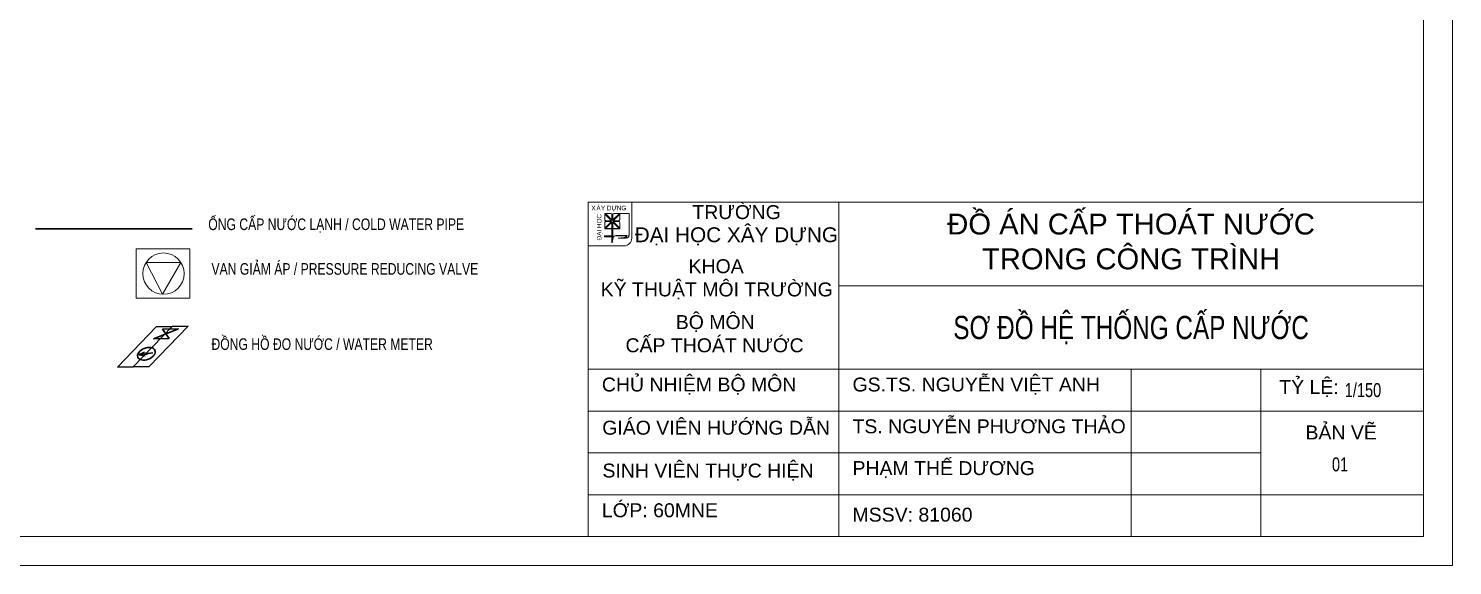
# Model space of a CAD drawing. Header units: millimetres. Extents: x -819040 to 60987, y -269988 to 131461.
# Drawn here: x -98283 to -61465, y 42361 to 56238 of the extents above; entities that cross this region are included whole.
import ezdxf
from ezdxf.enums import TextEntityAlignment as Align

# ---------------------------------------------------------------- set-up
doc = ezdxf.new("R2010")
doc.units = ezdxf.units.MM
for name, color, linetype, lineweight in [('A-Thiet bi', 144, 'Continuous', 9), ('CAP LANH-CONTINOUS', 4, 'Continuous', 30), ('DONG HO', 6, 'Continuous', 30), ('GHI CHU', 51, 'Continuous', 9), ('GHI CHU @ 100', 51, 'Continuous', 9), ('KHUNG GIAY-A2', 7, 'Continuous', 9), ('KHUNG TEN', 7, 'Continuous', 9), ('VAN GIAM AP', 7, 'Continuous', 30)]:
    doc.layers.add(name, color=color, linetype=linetype, lineweight=lineweight)
doc.styles.add('ARIANH', font='VnArialH.TTF')
doc.styles.get("Standard").update_dxf_attribs({"font": 'arial.ttf', "width": 0.75})
doc.styles.add('TCVN-10', font='arial.ttf', dxfattribs={"width": 0.75, "height": 10})
doc.styles.add('TCVN-2.5', font='arial.ttf', dxfattribs={"width": 0.75, "height": 2.5})

# ---------------------------------------------------------------- blocks, each defined once
blk = doc.blocks.new('*U281')
at = {"layer": 'KHUNG TEN'}
for p, q in [((0, 2880), (-7200, 2880)), ((-7200, 0), (-7200, 2880)), ((-6824, 2880), (-7200, 2880)), ((-7200, 2503), (-7200, 2880)), ((-6824, 2880), (-6824, 2570)), ((-5040, 0), (-5040, 2880)), ((0, 2160), (0, 2880)), ((-7056, 2782), (-7005, 2782)), ((-7056, 2777), (-7056, 2782)), ((-7056, 2782), (-7005, 2782)), ((-7056, 2778), (-7056, 2782)), ((-7056, 2782), (-7005, 2782)), ((-7056, 2777), (-7056, 2782)), ((-7056, 2781), (-7006, 2781)), ((-7056, 2777), (-7056, 2781)), ((-7056, 2778), (-6997, 2720)), ((-7055, 2732), (-7056, 2778)), ((-7056, 2777), (-6998, 2719)), ((-7056, 2731), (-7056, 2777)), ((-7056, 2777), (-6998, 2719)), ((-7056, 2731), (-7056, 2777)), ((-7056, 2777), (-6998, 2719)), ((-7056, 2731), (-7056, 2777)), ((-7056, 2655), (-6998, 2714)), ((-7056, 2656), (-6997, 2714)), ((-7056, 2656), (-6998, 2714)), ((-7056, 2655), (-6998, 2713)), ((-7055, 2703), (-7056, 2656)), ((-7056, 2702), (-7056, 2655)), ((-7056, 2702), (-7056, 2655)), ((-7056, 2702), (-7056, 2656)), ((-7052, 2782), (-6994, 2724)), ((-7052, 2782), (-6994, 2724)), ((-7052, 2781), (-6994, 2723)), ((-7052, 2651), (-6994, 2709)), ((-7052, 2651), (-6994, 2709)), ((-7052, 2651), (-6994, 2709)), ((-7051, 2782), (-6993, 2724)), ((-7051, 2720), (-7044, 2716)), ((-7051, 2712), (-7044, 2716)), ((-7051, 2652), (-6993, 2710)), ((-7050, 2721), (-7044, 2716)), ((-7050, 2721), (-7043, 2717)), ((-7050, 2721), (-7044, 2716)), ((-7050, 2713), (-7043, 2717)), ((-7050, 2712), (-7044, 2716)), ((-7050, 2712), (-7044, 2716)), ((-6998, 2719), (-7049, 2719)), ((-6997, 2720), (-7048, 2720)), ((-6998, 2719), (-7048, 2719)), ((-6998, 2719), (-7048, 2719)), ((-6998, 2714), (-7048, 2714)), ((-6998, 2714), (-7048, 2714)), ((-6998, 2713), (-7048, 2713)), ((-6997, 2714), (-7047, 2714)), ((-6995, 2774), (-6991, 2769)), ((-6995, 2774), (-6991, 2769)), ((-6994, 2775), (-6990, 2770)), ((-6994, 2774), (-6991, 2769)), ((-6994, 2724), (-6994, 2770)), ((-6994, 2723), (-6994, 2770)), ((-6994, 2724), (-6994, 2770)), ((-6994, 2529), (-6994, 2709)), ((-6994, 2529), (-6994, 2709)), ((-6994, 2529), (-6994, 2709)), ((-6993, 2724), (-6993, 2771)), ((-6993, 2530), (-6993, 2710)), ((-6987, 2774), (-6991, 2769)), ((-6988, 2774), (-6991, 2769)), ((-6987, 2774), (-6991, 2769)), ((-6987, 2775), (-6990, 2770)), ((-6930, 2782), (-6988, 2724)), ((-6930, 2782), (-6988, 2724)), ((-6930, 2781), (-6988, 2723)), ((-6988, 2724), (-6988, 2770)), ((-6988, 2723), (-6988, 2770)), ((-6988, 2724), (-6988, 2770)), ((-6930, 2651), (-6988, 2709)), ((-6988, 2560), (-6988, 2709)), ((-6930, 2651), (-6988, 2709)), ((-6988, 2560), (-6988, 2709)), ((-6930, 2651), (-6988, 2709)), ((-6988, 2560), (-6988, 2709)), ((-6929, 2782), (-6987, 2724)), ((-6987, 2724), (-6987, 2771)), ((-6929, 2652), (-6987, 2710)), ((-6987, 2561), (-6987, 2710)), ((-6926, 2777), (-6984, 2719)), ((-6926, 2777), (-6984, 2719)), ((-6925, 2777), (-6984, 2719)), ((-6984, 2719), (-6937, 2719)), ((-6984, 2719), (-6938, 2719)), ((-6984, 2719), (-6937, 2719)), ((-6926, 2655), (-6984, 2714)), ((-6984, 2714), (-6937, 2714)), ((-6925, 2656), (-6984, 2714)), ((-6984, 2714), (-6937, 2714)), ((-6926, 2655), (-6984, 2713)), ((-6984, 2713), (-6938, 2713)), ((-6925, 2778), (-6983, 2720)), ((-6983, 2720), (-6937, 2720)), ((-6925, 2656), (-6983, 2714)), ((-6983, 2714), (-6937, 2714)), ((-6977, 2781), (-6847, 2781)), ((-6976, 2782), (-6847, 2782)), ((-6976, 2782), (-6846, 2782)), ((-6976, 2782), (-6847, 2782)), ((-6934, 2720), (-6938, 2716)), ((-6934, 2720), (-6938, 2716)), ((-6933, 2720), (-6938, 2717)), ((-6938, 2717), (-6933, 2713)), ((-6938, 2716), (-6934, 2713)), ((-6938, 2716), (-6934, 2713)), ((-6933, 2721), (-6937, 2717)), ((-6937, 2717), (-6933, 2714)), ((-6926, 2777), (-6926, 2782)), ((-6926, 2777), (-6926, 2781)), ((-6926, 2731), (-6926, 2777)), ((-6926, 2731), (-6926, 2777)), ((-6926, 2702), (-6926, 2655)), ((-6926, 2702), (-6926, 2655)), ((-6925, 2778), (-6925, 2782)), ((-6925, 2777), (-6925, 2782)), ((-6925, 2732), (-6925, 2778)), ((-6925, 2731), (-6925, 2777)), ((-6925, 2703), (-6925, 2656)), ((-6925, 2702), (-6925, 2656)), ((-6847, 2782), (-6847, 2595)), ((-6847, 2782), (-6847, 2595)), ((-6847, 2781), (-6847, 2595)), ((-6846, 2782), (-6846, 2596)), ((-6994, 2589), (-7058, 2589)), ((-7058, 2582), (-7058, 2589)), ((-6994, 2589), (-7058, 2589)), ((-7058, 2583), (-7058, 2589)), ((-6994, 2588), (-7058, 2588)), ((-7058, 2582), (-7058, 2588)), ((-6994, 2583), (-7058, 2583)), ((-6994, 2582), (-7058, 2582)), ((-6994, 2582), (-7058, 2582)), ((-6993, 2589), (-7057, 2589)), ((-7057, 2583), (-7057, 2589)), ((-6993, 2583), (-7057, 2583)), ((-7056, 2656), (-7056, 2652)), ((-7056, 2656), (-7056, 2651)), ((-7056, 2655), (-7056, 2651)), ((-7056, 2655), (-7056, 2651)), ((-7056, 2652), (-7005, 2652)), ((-7056, 2651), (-7005, 2651)), ((-7056, 2651), (-7006, 2651)), ((-7056, 2651), (-7005, 2651)), ((-6994, 2657), (-6991, 2661)), ((-6994, 2657), (-6991, 2661)), ((-6994, 2657), (-6991, 2660)), ((-6993, 2658), (-6990, 2661)), ((-6991, 2661), (-6985, 2655)), ((-6991, 2661), (-6985, 2655)), ((-6991, 2660), (-6986, 2655)), ((-6990, 2661), (-6985, 2656)), ((-6977, 2651), (-6926, 2651)), ((-6976, 2652), (-6925, 2652)), ((-6976, 2651), (-6926, 2651)), ((-6976, 2651), (-6925, 2651)), ((-6865, 2591), (-6960, 2591)), ((-6865, 2591), (-6960, 2591)), ((-6864, 2592), (-6959, 2592)), ((-6865, 2591), (-6959, 2591)), ((-6926, 2655), (-6926, 2651)), ((-6926, 2655), (-6926, 2651)), ((-6925, 2656), (-6925, 2652)), ((-6925, 2656), (-6925, 2651)), ((-6890, 2503), (-7200, 2503)), ((-6985, 2574), (-6994, 2529)), ((-6986, 2574), (-6994, 2529)), ((-6985, 2574), (-6994, 2529)), ((-6985, 2575), (-6993, 2530)), ((-6888, 2575), (-6942, 2571)), ((-6888, 2575), (-6942, 2571)), ((-6888, 2575), (-6942, 2571)), ((-6872, 2571), (-6942, 2571)), ((-6872, 2571), (-6942, 2571)), ((-6872, 2571), (-6942, 2571)), ((-6887, 2576), (-6941, 2571)), ((-6871, 2571), (-6941, 2571)), ((0, 2160), (-5040, 2160)), ((0, 1440), (0, 2160)), ((-7200, 1440), (0, 1440)), ((-2520, 0), (-2520, 1440)), ((-1401, 0), (-1401, 1440)), ((0, 1080), (0, 1440)), ((-7200, 1080), (0, 1080)), ((0, 360), (0, 1080)), ((-7200, 720), (-1401, 720)), ((-7200, 360), (0, 360)), ((0, 0), (0, 360)), ((-5040, 0), (-7200, 0)), ((-2520, 0), (-5040, 0)), ((-1440, 0), (-2520, 0)), ((0, 0), (-1440, 0))]:
    blk.add_line(p, q, dxfattribs=at)
for points in [[(0, 0), (0, 1440), (-7200, 1440), (-7200, 0)], [(-7200, 0), (0, 0)]]:
    blk.add_lwpolyline(points, dxfattribs=at)
for centre, radius, start, end in [((-7044, 2731), 12.7, 182.09, 237.073), ((-7044, 2731), 12.7, 182.09, 237.073), ((-7043, 2731), 12.7, 182.09, 237.073), ((-7045, 2702), 11.7, 117.544, 179.9029), ((-7045, 2702), 11.7, 117.544, 179.9029), ((-7044, 2702), 11.7, 117.544, 179.9029), ((-7043, 2732), 12.7, 182.09, 237.073), ((-7044, 2703), 11.7, 117.544, 179.9029), ((-7006, 2770), 11.7, 0.049, 89.951), ((-7005, 2770), 11.7, 0.049, 89.951), ((-7005, 2771), 11.7, 0.049, 89.951), ((-7005, 2770), 11.7, 0.049, 89.951), ((-6976, 2770), 11.7, 90.049, 179.951), ((-6976, 2770), 11.7, 90.049, 179.951), ((-6977, 2770), 11.7, 90.049, 179.951), ((-6976, 2771), 11.7, 90.049, 179.951), ((-6938, 2731), 11.7, 270.0009, 359.9029), ((-6938, 2702), 11.7, 0.0971, 89.9991), ((-6937, 2732), 11.7, 270.0009, 359.9029), ((-6937, 2731), 11.7, 270.0009, 359.9029), ((-6937, 2731), 11.7, 270.0009, 359.9029), ((-6937, 2702), 11.7, 0.0971, 89.9991), ((-6937, 2703), 11.7, 0.0971, 89.9991), ((-6937, 2702), 11.7, 0.0971, 89.9991), ((-7006, 2663), 11.7, 270.049, 359.951), ((-7005, 2663), 11.7, 270.049, 359.951), ((-7005, 2664), 11.7, 270.049, 359.951), ((-7005, 2663), 11.7, 270.049, 359.951), ((-6976, 2663), 11.7, 180.049, 269.951), ((-6977, 2663), 11.7, 180.049, 269.951), ((-6976, 2663), 11.7, 180.049, 269.951), ((-6976, 2664), 11.7, 180.049, 269.951), ((-6960, 2563), 28.3, 89.9871, 156.3994), ((-6959, 2564), 28.3, 89.9871, 156.3994), ((-6960, 2563), 28.3, 89.9871, 156.3994), ((-6959, 2563), 28.3, 89.9871, 156.3994), ((-6888, 2600), 24.5, 270, 339.999), ((-6888, 2599), 24.5, 270, 339.999), ((-6888, 2600), 24.5, 270, 339.999), ((-6887, 2600), 24.5, 270, 339.999), ((-6872, 2595), 24.7, 270, 0), ((-6872, 2595), 24.7, 270, 0), ((-6872, 2595), 24.7, 270, 0), ((-6871, 2596), 24.7, 270, 0), ((-6890, 2569), 65.9, 270, 0)]:
    blk.add_arc(centre, radius, start, end, dxfattribs=at)
at = {"layer": 'KHUNG TEN', "style": 'ARIANH'}
for s, p in [('x   y dùng', (-7171, 2810)), ('¢', (-7128, 2809))]:
    blk.add_text(s, height=39, dxfattribs=at).set_placement(p)
blk.add_text('®¹i häc', height=39, rotation=90, dxfattribs=at).set_placement((-7085, 2551))
for s, insert, char_height, width, attachment_point in [('{\\fArial|b0|i0|c0|p34;TRƯỜNG}', (-6301, 2854), 120, 7638.54, 1), ('{\\fArial|b0|i0|c0|p34;ĐỒ ÁN CẤP THOÁT NƯỚC\\PTRONG CÔNG TRÌNH}', (-2520, 2540), 180, 5040, 5), ('{\\fArial|b0|i0|c0|p34;ĐẠI HỌC XÂY DỰNG}', (-6798, 2663), 128, 7638.54, 1), ('\\pi796.03087;{\\fArial|b0|i0|c0|p34;KHOA\\P\\pi38.66388;KỸ THUẬT MÔI TRƯỜNG }', (-7130, 2388), 120, 2055.12, 1), ('\\pi657.88068;{\\fArial|b0|i0|c0|p34;BỘ MÔN \\P\\pi224.82474;CẤP THOÁT NƯỚC}', (-7102, 1907), 120, 1969.62, 1), ('{\\fArial|b0|i0|c0|p34;CHỦ NHIỆM BỘ MÔN}', (-7081, 1369), 120, 2368.22, 1), ('{\\fArial|b0|i0|c0|p34;GS.TS. NGUYỄN VIỆT ANH}', (-4921, 1369), 120, 2368.22, 1), ('{\\fArial|b0|i0|c0|p34;TỶ LỆ:}', (-1243, 1348), 120, 1287.18, 1), ('{\\fArial|b0|i0|c0|p34;GIÁO VIÊN HƯỚNG DẪN}', (-7078, 997), 120, 2368.22, 1), ('{\\fArial|b0|i0|c0|p34;TS. NGUYỄN PHƯƠNG THẢO}', (-4921, 1009), 120, 2537.36, 1), ('{\\fArial|b0|i0|c0|p34;BẢN VẼ }', (-1017, 956), 120, 1287.18, 1), ('{\\fArial|b0|i0|c0|p34;SINH VIÊN THỰC HIỆN}', (-7076, 628), 120, 2368.22, 1), ('{\\fArial|b0|i0|c0|p34;PHẠM THẾ DƯƠNG}', (-4921, 649), 120, 2368.22, 1), ('L{\\fArial|b0|i0|c0|p34;Ớ}P: 60MNE', (-7081, 286), 120, 2368.22, 1), ('MSSV: 81060', (-4921, 248), 120, 2368.22, 1)]:
    blk.add_mtext(s, dxfattribs=dict(at, insert=insert, char_height=char_height, width=width, attachment_point=attachment_point))
at = {"layer": 'KHUNG TEN', "width": 0.75}
blk.add_attdef('TEN_BAN_VE', text='', height=200, dxfattribs=at).set_placement((-2520, 1800), align=Align.MIDDLE_CENTER)
at = {"layer": 'KHUNG TEN', "style": 'TCVN-10', "width": 0.75}
for tag, p in [('TY_LE', (-679, 1201)), ('STT', (-789, 561)), ('NGAY_HOAN_THANH', (-1271, 121))]:
    blk.add_attdef(tag, p, '', height=120, dxfattribs=at)
blk = doc.blocks.new('A$C7C7B398A')
at = {"layer": 'A-Thiet bi', "ltscale": 50}
for p, q in [((168, 616), (454, 69)), ((768, 616), (168, 616)), ((454, 69), (768, 616))]:
    blk.add_line(p, q, dxfattribs=at)
blk.add_lwpolyline([(920, 849), (0, 849), (0, 0), (920, 0)], close=True, dxfattribs=at)
blk.add_circle((468, 424), 356, dxfattribs=at)
blk = doc.blocks.new('A$C270561E5')
at = {"layer": 'DONG HO'}
for p, q in [((0, 0), (670, 699)), ((1219, 711), (548, 12)), ((621, 489), (1053, 661)), ((621, 489), (894, 495)), ((670, 699), (1219, 711)), ((780, 655), (1053, 661)), ((894, 495), (780, 655)), ((367, 215), (469, 263)), ((367, 215), (609, 248)), ((548, 12), (0, 0)), ((367, 215), (478, 196))]:
    blk.add_line(p, q, dxfattribs=at)
for major_axis in [(-149, -58), (-14.9, -5.8)]:
    blk.add_ellipse((499, 233), major_axis=major_axis, ratio=0.625, dxfattribs=at)

msp = doc.modelspace()

# ---------------------------------------------------------------- linework, layer by layer
at = {"layer": 'CAP LANH-CONTINOUS'}
for p, q in [((-98103.7, 51062.9), (-94051.3, 51062.9)), ((-95573.4, 47491.8), (-94567.9, 48540.7))]:
    msp.add_line(p, q, dxfattribs=at)
at = {"layer": 'KHUNG GIAY-A2'}
for points in [[(-61465.5, 42361.3), (-61465.5, 131461.3), (-124465.5, 131461.3), (-124465.5, 42361.3)], [(-120715.5, 130711.3), (-62215.5, 130711.3), (-62215.5, 43111.3), (-120715.5, 43111.3)]]:
    msp.add_lwpolyline(points, close=True, dxfattribs=at)

# ---------------------------------------------------------------- block references
at = {"layer": 'GHI CHU', "xscale": 3, "yscale": 3, "zscale": 3}
msp.add_blockref('*U281', (-62215.5, 43111.3), dxfattribs=at).add_auto_attribs({'TY_LE': '1/150', 'STT': '01', 'TEN_BAN_VE': 'SƠ ĐỒ HỆ THỐNG CẤP NƯỚC'})
at = {"layer": 'GHI CHU', "xscale": 1.5, "yscale": 1.5, "zscale": 1.5}
msp.add_blockref('A$C270561E5', (-95984.5, 47483.2), dxfattribs=at)
at = {"layer": 'VAN GIAM AP', "xscale": 1.5, "yscale": 1.5, "zscale": 1.5}
msp.add_blockref('A$C7C7B398A', (-95495.5, 49267.1), dxfattribs=at)

# ---------------------------------------------------------------- texts
at = {"layer": 'GHI CHU @ 100', "char_height": 300, "attachment_point": 1, "style": 'TCVN-2.5'}
for s, width, insert in [('ỐNG CẤP NƯỚC LẠNH / COLD WATER PIPE', 10134.5, (-93634.7, 51329.2)), ('VAN GIẢM ÁP / PRESSURE REDUCING VALVE', 11677.795, (-93552.7, 50175.5)), ('ĐỒNG HỒ ĐO NƯỚC / WATER METER', 11677.795, (-93552.7, 48231.7))]:
    msp.add_mtext_dynamic_manual_height_columns(s, width=width, gutter_width=3750, heights=[0], dxfattribs=dict(at, insert=insert))

doc.saveas('drawing.dxf')
